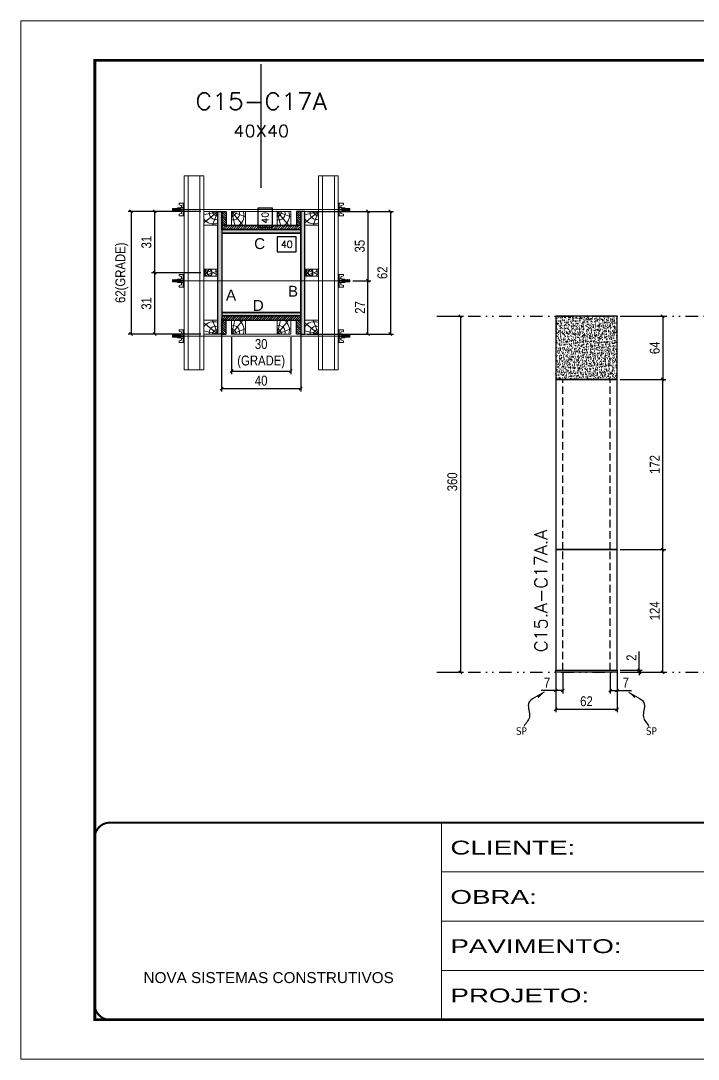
# Model space of a CAD drawing. Extents: x 2949 to 9203, y -16089 to 12527.
# Drawn here: x 6133 to 6818, y -4603 to -3553 of the extents above; entities that cross this region are included whole.
import ezdxf
from ezdxf.enums import TextEntityAlignment as Align

# ---------------------------------------------------------------- set-up
doc = ezdxf.new("R2010")
doc.units = 0
for name, pattern in [('CONTINUO', [0]), ('DASHED', [0.75, 0.5, -0.25]), ('DIVIDE2', [0.625, 0.25, -0.125, 0, -0.125, 0, -0.125]), ('HIDDEN', [0.375, 0.25, -0.125])]:
    doc.linetypes.add(name, pattern=pattern)
for name, color, linetype in [('CHAPA', 1, 'Continuous'), ('COTA', 241, 'Continuous'), ('cotas', 4, 'Continuous'), ('MEIO_PONT', 93, 'Continuous'), ('Nível', 160, 'Continuous'), ('Painéis', 200, 'Continuous'), ('SARRAFO', 251, 'Continuous'), ('Sarrafo de Pressão', 42, 'HIDDEN'), ('texto', 7, 'Continuous'), ('Texto de Titulo', 7, 'Continuous'), ('Texto Qtd Sarr', 242, 'Continuous'), ('TEXTO_GERAL', 7, 'Continuous')]:
    doc.layers.add(name, color=color, linetype=linetype)
for name, color, linetype, lineweight in [('Folhas', 255, 'Continuous', 9), ('Hachura', 251, 'Continuous', 9), ('Madeira', 126, 'Continuous', 18), ('Perfil Metálico', 224, 'Continuous', 18), ('SARRAFO DE PRESSAO', 251, 'DASHED', 9), ('Texto Seção', 7, 'Continuous', 15)]:
    doc.layers.add(name, color=color, linetype=linetype, lineweight=lineweight)
doc.styles.add('ARIAL', font='arial.ttf')
doc.styles.add('COTA TECNICA', font='techl___.ttf', dxfattribs={"height": 10})
doc.styles.add('COTA TECNICA 2X', font='techl___.ttf', dxfattribs={"height": 10})
doc.styles.add('COTA TECNICA-50', font='techl___.ttf', dxfattribs={"height": 10})
doc.styles.add('REGUA-120', font='ROMANS.shx', dxfattribs={"height": 15})
doc.styles.add('ROMANS', font='romans.shx')
doc.styles.get("Standard").update_dxf_attribs({"font": 'arial.ttf'})
doc.styles.add('Tecnologia', font='')
doc.styles.get('Tecnologia').set_extended_font_data('Forgotten Futurist')
doc.dimstyles.new('COTA PAINEL-50', dxfattribs={"dimtxt": 10, "dimasz": 3, "dimexe": 3, "dimexo": 3, "dimgap": 3, "dimtad": 1, "dimdec": 1, "dimzin": 12, "dimdsep": 46, "dimtxsty": 'COTA TECNICA-50', "dimblk1": 'OBLIQUE', "dimblk2": 'OBLIQUE', "dimsah": 1, "dimcen": 0.9, "dimclrd": 4, "dimclre": 4, "dimclrt": 240, "dimadec": 1, "dimazin": 3, "dimtfac": 1, "dimtdec": 1, "dimtmove": 0, "dimatfit": 3, "dimfxl": 1, "dimtolj": 1, "dimtzin": 12, "dimarcsym": 0})
doc.dimstyles.new('PAINEL', dxfattribs={"dimtxt": 10, "dimasz": 3, "dimexe": 3, "dimexo": 3, "dimgap": 3, "dimtad": 1, "dimdec": 1, "dimzin": 12, "dimdsep": 46, "dimtxsty": 'COTA TECNICA', "dimblk1": 'OBLIQUE', "dimblk2": 'OBLIQUE', "dimsah": 1, "dimcen": 0.9, "dimclrd": 4, "dimclre": 4, "dimclrt": 240, "dimadec": 1, "dimazin": 3, "dimtfac": 1, "dimtdec": 1, "dimtmove": 0, "dimatfit": 3, "dimfxl": 1, "dimtolj": 1, "dimtzin": 12, "dimarcsym": 0})
doc.dimstyles.new('SECAO PILAR', dxfattribs={"dimtxt": 10, "dimasz": 3, "dimexe": 3, "dimexo": 3, "dimgap": 3, "dimtad": 1, "dimdec": 1, "dimlfac": 0.5, "dimzin": 12, "dimdsep": 46, "dimtxsty": 'COTA TECNICA 2X', "dimblk1": 'OBLIQUE', "dimblk2": 'OBLIQUE', "dimsah": 1, "dimcen": 0.9, "dimclrd": 256, "dimclre": 256, "dimclrt": 256, "dimadec": 1, "dimazin": 3, "dimtfac": 1, "dimtdec": 1, "dimtmove": 0, "dimatfit": 3, "dimfxl": 1, "dimtolj": 1, "dimtzin": 12, "dimarcsym": 0})
doc.dimstyles.new('SECÇÃO 2', dxfattribs={"dimtxt": 7, "dimasz": 6, "dimexe": 0.18, "dimexo": 2, "dimgap": -4, "dimtad": 3, "dimdec": 1, "dimlfac": 0.5, "dimzin": 12, "dimdsep": 46, "dimtxsty": 'ROMANS', "dimblk": 'ARCHTICK', "dimcen": 0.09, "dimse1": 1, "dimse2": 1, "dimsd1": 1, "dimsd2": 1, "dimclrd": 180, "dimclre": 5, "dimclrt": 1, "dimadec": 0, "dimazin": 3, "dimtfac": 1, "dimtdec": 1, "dimtofl": 0, "dimtmove": 0, "dimatfit": 3, "dimldrblk": 'ARCHTICK', "dimfxl": 1, "dimtolj": 1, "dimtzin": 0, "dimarcsym": 0})
doc.dimstyles.get("Standard").update_dxf_attribs({"dimtxt": 0.18, "dimasz": 0.18, "dimexe": 0.18, "dimexo": 0.0625, "dimgap": 0.09, "dimtad": 0, "dimtih": 1, "dimtoh": 1, "dimdec": 4, "dimzin": 0, "dimdsep": 46, "dimtxsty": 'Standard', "dimcen": 0.09, "dimadec": 0, "dimazin": 0, "dimtfac": 1, "dimtdec": 4, "dimtofl": 0, "dimtmove": 0, "dimatfit": 3, "dimfxl": 1, "dimtolj": 1, "dimtzin": 0, "dimarcsym": 0})

# ---------------------------------------------------------------- blocks, each defined once
blk = doc.blocks.new('9999999999')
at = {"color": 30, "linetype": 'CONTINUO'}
for p, q in [((98564.6, 34230.2), (98564.6, 34429.4)), ((98564.6, 34379.6), (99584, 34379.6)), ((98564.6, 34329.8), (99488, 34329.8)), ((98564.6, 34280), (99488, 34280))]:
    blk.add_line(p, q, dxfattribs=at)
at = {"color": 30, "linetype": 'CONTINUO', "const_width": 2}
blk.add_lwpolyline([(99584, 34230.2), (99584, 34414.4, 0.414214), (99569, 34429.4), (98229, 34429.4, 0.414214), (98214, 34414.4), (98214, 34245.2, 0.414214), (98229, 34230.2), (99584, 34230.2)], format="xyb", dxfattribs=at)
at = {"layer": 'Folhas'}
blk.add_lwpolyline([(98139, 34190.2), (99624, 34190.2), (99624, 35240.2), (98139, 35240.2)], close=True, dxfattribs=at)
at = {"layer": 'Folhas', "color": 30, "const_width": 3}
blk.add_lwpolyline([(98214, 34230.2), (99584, 34230.2), (99584, 35200.2), (98214, 35200.2)], close=True, dxfattribs=at)
at = {"color": 7, "linetype": 'Continuous', "ltscale": 5, "style": 'ARIAL'}
blk.add_text('NOVA SISTEMAS CONSTRUTIVOS', height=11.059, dxfattribs=at).set_placement((98263.2, 34267.2))
at = {"layer": 'Folhas', "color": 7, "style": 'Tecnologia', "width": 1.5}
for s, p in [('CLIENTE:', (98573.7, 34397.2)), ('OBRA:', (98573.7, 34347.3)), ('PAVIMENTO:', (98573.7, 34297.5)), ('PROJETO:', (98573.7, 34247.7))]:
    blk.add_text(s, height=14, dxfattribs=at).set_placement(p)
blk = doc.blocks.new('*D2157')
at = {"layer": 'COTA', "color": 180, "lineweight": -2, "transparency": 16777216}
for p, q in [((6387.3, -3742.8), (6372.3, -3742.8)), ((6372.3, -3742.8), (6372.3, -3762.1)), ((6387.3, -3762.1), (6387.3, -3742.8)), ((6372.3, -3762.1), (6387.3, -3762.1))]:
    blk.add_line(p, q, dxfattribs=at)
at = {"layer": 'Defpoints', "color": 0, "transparency": 16777216}
for p in [(6335.8, -3768.1), (6335.8, -3848.1), (6391.3, -3848.1)]:
    blk.add_point(p, dxfattribs=at)
at = {"layer": 'COTA', "color": 1, "transparency": 16777216, "insert": (6379.8, -3752.5), "char_height": 7, "attachment_point": 5, "rotation": 90, "style": 'ROMANS'}
blk.add_mtext('\\A1;40', dxfattribs=at)
blk = doc.blocks.new('_ArchTick')
at = {"color": 0, "linetype": 'ByBlock', "const_width": 0.15}
blk.add_lwpolyline([(-0.5, -0.5), (0.5, 0.5)], dxfattribs=at)
blk = doc.blocks.new('_Oblique')
at = {"color": 0, "linetype": 'ByBlock', "lineweight": -2}
blk.add_line((-0.5, -0.5), (0.5, 0.5), dxfattribs=at)
blk = doc.blocks.new('*D2158')
at = {"layer": 'COTA', "lineweight": -2, "transparency": 16777216}
for p, q in [((6422.8, -3746.1), (6509.6, -3746.1)), ((6506.6, -3746.1), (6506.6, -3870.1)), ((6422.8, -3870.1), (6509.6, -3870.1))]:
    blk.add_line(p, q, dxfattribs=at)
at = {"layer": 'Defpoints', "color": 0, "transparency": 16777216}
for p in [(6419.8, -3746.1), (6419.8, -3870.1), (6506.6, -3870.1)]:
    blk.add_point(p, dxfattribs=at)
at = {"layer": 'COTA', "lineweight": -2, "transparency": 16777216, "xscale": 3, "yscale": 3, "zscale": 3}
for p, rotation in [((6506.6, -3746.1), 90), ((6506.6, -3870.1), 270)]:
    blk.add_blockref('_Oblique', p, dxfattribs=dict(at, rotation=rotation))
at = {"layer": 'COTA', "transparency": 16777216, "insert": (6498.5, -3808.1), "char_height": 10, "attachment_point": 5, "rotation": 90, "style": 'COTA TECNICA 2X'}
blk.add_mtext('\\A1;62', dxfattribs=at)
blk = doc.blocks.new('*D2159')
at = {"layer": 'COTA', "lineweight": -2, "transparency": 16777216}
for p, q in [((6456.8, -3746.1), (6486.8, -3746.1)), ((6483.8, -3746.1), (6483.8, -3816.2)), ((6468.6, -3816.2), (6486.8, -3816.2))]:
    blk.add_line(p, q, dxfattribs=at)
at = {"layer": 'Defpoints', "color": 0, "transparency": 16777216}
for p in [(6453.8, -3746.1), (6465.6, -3816.2), (6483.8, -3816.2)]:
    blk.add_point(p, dxfattribs=at)
at = {"layer": 'COTA', "lineweight": -2, "transparency": 16777216, "xscale": 3, "yscale": 3, "zscale": 3}
for p, rotation in [((6483.8, -3746.1), 90), ((6483.8, -3816.2), 270)]:
    blk.add_blockref('_Oblique', p, dxfattribs=dict(at, rotation=rotation))
at = {"layer": 'COTA', "transparency": 16777216, "insert": (6475.6, -3781.2), "char_height": 10, "attachment_point": 5, "rotation": 90, "style": 'COTA TECNICA 2X'}
blk.add_mtext('\\A1;35', dxfattribs=at)
blk = doc.blocks.new('*D2160')
at = {"layer": 'COTA', "lineweight": -2, "transparency": 16777216}
for p, q in [((6468.6, -3816.2), (6486.8, -3816.2)), ((6483.8, -3870.1), (6483.8, -3816.2)), ((6456.8, -3870.1), (6486.8, -3870.1))]:
    blk.add_line(p, q, dxfattribs=at)
at = {"layer": 'Defpoints', "color": 0, "transparency": 16777216}
for p in [(6465.6, -3816.2), (6483.8, -3816.2), (6453.8, -3870.1)]:
    blk.add_point(p, dxfattribs=at)
at = {"layer": 'COTA', "lineweight": -2, "transparency": 16777216, "xscale": 3, "yscale": 3, "zscale": 3}
for p, rotation in [((6483.8, -3816.2), 90), ((6483.8, -3870.1), 270)]:
    blk.add_blockref('_Oblique', p, dxfattribs=dict(at, rotation=rotation))
at = {"layer": 'COTA', "transparency": 16777216, "insert": (6475.8, -3843.2), "char_height": 10, "attachment_point": 5, "rotation": 90, "style": 'COTA TECNICA 2X'}
blk.add_mtext('\\A1;27', dxfattribs=at)
blk = doc.blocks.new('*D2161')
at = {"layer": 'COTA', "color": 180, "lineweight": -2, "transparency": 16777216}
for p, q in [((6411.3, -3771.9), (6392, -3771.9)), ((6392, -3771.9), (6392, -3786.9)), ((6411.3, -3786.9), (6411.3, -3771.9)), ((6392, -3786.9), (6411.3, -3786.9))]:
    blk.add_line(p, q, dxfattribs=at)
at = {"layer": 'Defpoints', "color": 0, "transparency": 16777216}
for p in [(6335.8, -3768.1), (6415.8, -3768.1), (6415.8, -3790.9)]:
    blk.add_point(p, dxfattribs=at)
at = {"layer": 'COTA', "color": 1, "transparency": 16777216, "insert": (6401.7, -3779.4), "char_height": 7, "attachment_point": 5, "style": 'ROMANS'}
blk.add_mtext('\\A1;40', dxfattribs=at)
blk = doc.blocks.new('titulo1')
at = {"layer": 'Defpoints', "color": 252, "linetype": 'HIDDEN', "ltscale": 2}
blk.add_line((0, 0), (0, 125), dxfattribs=at)
at = {"layer": 'Defpoints', "style": 'ROMANS', "oblique": 15}
blk.add_attdef('FOLHA', text='', height=10, dxfattribs=at).set_placement((0, 15.6), align=Align.MIDDLE_CENTER)
at = {"layer": 'Texto Qtd Sarr', "color": 3, "style": 'ROMANS', "oblique": 15}
for tag, height, p in [('TITULO', 17, (0, 71.4)), ('SEÇÃO', 12, (0, 41.5))]:
    blk.add_attdef(tag, text='', height=height, dxfattribs=at).set_placement(p, align=Align.MIDDLE_CENTER)
blk = doc.blocks.new('PONTALETE')
at = {"layer": 'Madeira'}
for q in [(2.71, 7), (7, 5.76), (7, 1.74)]:
    blk.add_line((0, 0), q, dxfattribs=at)
blk.add_lwpolyline([(0, 0), (7, 0), (7, 7), (0, 7)], close=True, dxfattribs=at)
for centre, radius, start, end in [((2.04, 0.06), 6.23, 37.2818, 109.0913), ((1.09, 0.9), 3.19, 343.603, 109.9847), ((-0.21, -0.78), 3.09, 14.6322, 86.0383)]:
    blk.add_arc(centre, radius, start, end, dxfattribs=at)
blk = doc.blocks.new('*D2162')
at = {"layer": 'COTA', "lineweight": -2, "transparency": 16777216}
for p, q in [((6314.8, -3746.1), (6241.1, -3746.1)), ((6244.1, -3746.1), (6244.1, -3870.1)), ((6314.8, -3870.1), (6241.1, -3870.1))]:
    blk.add_line(p, q, dxfattribs=at)
at = {"layer": 'Defpoints', "color": 0, "transparency": 16777216}
for p in [(6317.8, -3746.1), (6244.1, -3870.1), (6317.8, -3870.1)]:
    blk.add_point(p, dxfattribs=at)
at = {"layer": 'COTA', "lineweight": -2, "transparency": 16777216, "xscale": 3, "yscale": 3, "zscale": 3}
for p, rotation in [((6244.1, -3746.1), 90), ((6244.1, -3870.1), 270)]:
    blk.add_blockref('_Oblique', p, dxfattribs=dict(at, rotation=rotation))
at = {"layer": 'COTA', "transparency": 16777216, "insert": (6234.8, -3808.1), "char_height": 10, "attachment_point": 5, "rotation": 90, "style": 'COTA TECNICA 2X'}
blk.add_mtext('\\A1;62(GRADE)', dxfattribs=at)
blk = doc.blocks.new('MEIO PONTALETE')
at = {"layer": 'Madeira'}
for q in [(2.71, 7), (3.5, 2.88), (3.5, 0.87)]:
    blk.add_line((0, 0), q, dxfattribs=at)
blk.add_lwpolyline([(0, 0), (3.5, 0), (3.5, 7), (0, 7)], close=True, dxfattribs=at)
for centre, radius, start, end in [((2.04, 0.06), 6.23, 76.4499, 109.0913), ((1.09, 0.9), 3.19, 40.9063, 109.9847), ((-0.21, -0.78), 3.09, 14.6322, 86.0383)]:
    blk.add_arc(centre, radius, start, end, dxfattribs=at)
blk = doc.blocks.new('*D2163')
at = {"layer": 'COTA', "lineweight": -2, "transparency": 16777216}
for p, q in [((6314.8, -3808.1), (6264.9, -3808.1)), ((6267.9, -3808.1), (6267.9, -3870.1)), ((6314.8, -3870.1), (6264.9, -3870.1))]:
    blk.add_line(p, q, dxfattribs=at)
at = {"layer": 'Defpoints', "color": 0, "transparency": 16777216}
for p in [(6317.8, -3808.1), (6267.9, -3870.1), (6317.8, -3870.1)]:
    blk.add_point(p, dxfattribs=at)
at = {"layer": 'COTA', "lineweight": -2, "transparency": 16777216, "xscale": 3, "yscale": 3, "zscale": 3}
for p, rotation in [((6267.9, -3808.1), 90), ((6267.9, -3870.1), 270)]:
    blk.add_blockref('_Oblique', p, dxfattribs=dict(at, rotation=rotation))
at = {"layer": 'COTA', "transparency": 16777216, "insert": (6259.7, -3839.1), "char_height": 10, "attachment_point": 5, "rotation": 90, "style": 'COTA TECNICA 2X'}
blk.add_mtext('\\A1;31', dxfattribs=at)
blk = doc.blocks.new('C')
at = {"layer": 'Hachura', "color": 0}
for p, q in [((0, 3.22), (0, -3.22)), ((0.45, 3.22), (0, 3.22)), ((0.46, 3.16), (0, 3.16)), ((0.46, 3.05), (0, 3.05)), ((0.46, 2.88), (0, 2.88)), ((0, 2.75), (0, -1.16)), ((0.46, 2.65), (0, 2.65)), ((0.46, 2.23), (0, 2.23)), ((0.46, 1.51), (0, 1.51)), ((0.39, 0.49), (0.17, 0.49)), ((0.45, -3.23), (0.45, 3.22)), ((0.45, 3.22), (2.58, 3.22)), ((1.74, 0.97), (0.45, 0.97)), ((1.45, 0.1), (0.45, 0.1)), ((1.35, 1.94), (1.35, 0.96)), ((2.58, 2.39), (1.47, 2.09)), ((1.74, -0.97), (1.74, 0.97)), ((1.74, 0.97), (1.74, 0.84)), ((1.74, 0.97), (1.74, 0.84)), ((1.74, 0.84), (3.35, 0.84)), ((3.35, 0.45), (1.74, 0.45)), ((2.58, 3.22), (2.58, 2.39)), ((3.32, 0.84), (3.32, -0.84)), ((3.35, 0.84), (3.35, -0.84)), ((3.68, 0.45), (3.35, 0.45)), ((3.84, -0.52), (3.35, 0.45)), ((3.35, 0.06), (3.67, -0.57)), ((3.68, 0.45), (4.16, -0.52)), ((3.72, 0.5), (4.25, -0.57)), ((4.37, -0.55), (3.83, 0.53)), ((4.15, 0.45), (3.93, 0.45)), ((4.42, -0.52), (3.93, 0.45)), ((4.15, 0.45), (4.26, 0.45)), ((4.26, 0.45), (4.74, -0.52)), ((4.3, 0.5), (4.83, -0.57)), ((4.95, -0.55), (4.41, 0.53)), ((4.51, 0.45), (4.84, 0.45)), ((5, -0.52), (4.51, 0.45)), ((4.84, 0.45), (5.32, -0.52)), ((4.88, 0.5), (5.41, -0.57)), ((5.53, -0.55), (4.99, 0.53)), ((5.58, -0.52), (5.09, 0.45)), ((5.42, 0.45), (5.09, 0.45)), ((5.58, -0.52), (5.09, 0.45)), ((5.42, 0.45), (5.74, -0.19)), ((5.46, 0.5), (5.74, -0.07)), ((5.74, 0.19), (5.57, 0.53)), ((5.74, 0.32), (5.68, 0.45)), ((5.68, 0.45), (5.74, 0.45)), ((5.74, 0.45), (5.9, 0.29)), ((5.74, 0.45), (5.74, -0.52)), ((5.9, -0.36), (5.9, 0.29)), ((0.45, 0), (0, 0)), ((0.46, -1.52), (0, -1.52)), ((0.46, -2.23), (0, -2.23)), ((0.46, -2.65), (0, -2.65)), ((0.46, -2.88), (0, -2.88)), ((0.46, -3.05), (0, -3.05)), ((0.46, -3.16), (0, -3.16)), ((0, -3.22), (2.57, -3.22)), ((0.08, -0.48), (0.29, -0.48)), ((0.29, -0.48), (0.4, -0.48)), ((0.45, 0), (0.45, -0.97)), ((0.45, -0.16), (1.45, -0.16)), ((0.45, -0.65), (0.45, -0.32)), ((0.45, -3.23), (0.45, -0.65)), ((0.45, -0.97), (1.74, -0.97)), ((1.35, -1.94), (1.35, -0.97)), ((2.58, -2.39), (1.47, -2.1)), ((3.35, -0.32), (1.74, -0.32)), ((3.35, -0.84), (1.74, -0.84)), ((2.58, -3.23), (2.58, -2.39)), ((3.35, -0.07), (3.58, -0.52)), ((3.35, -0.52), (3.58, -0.52)), ((3.84, -0.52), (4.16, -0.52)), ((4.42, -0.52), (4.74, -0.52)), ((4.63, -0.52), (4.74, -0.52)), ((5, -0.52), (5.32, -0.52)), ((5.58, -0.52), (5.74, -0.52)), ((5.74, -0.52), (5.9, -0.36)), ((5.74, -0.52), (5.74, -0.52))]:
    blk.add_line(p, q, dxfattribs=at)
for centre, radius, start, end in [((1.52, 1.94), 0.161, 104.7436, 180), ((1.44, -0.03), 0.129, 272.695, 87.305), ((3.81, 0.39), 0.143, 25.5688, 154.4312), ((4.39, 0.39), 0.143, 25.5688, 154.4312), ((4.97, 0.39), 0.143, 25.5688, 154.4312), ((5.55, 0.39), 0.143, 25.5688, 154.4312), ((0.17, -0.37), 0.174, 221.744, 317.8592), ((1.52, -1.94), 0.161, 180, 255.2564), ((3.71, -0.4), 0.174, 222.1408, 318.256), ((4.29, -0.4), 0.174, 222.1408, 318.256), ((4.87, -0.4), 0.174, 222.1408, 318.256), ((5.45, -0.4), 0.174, 222.1408, 318.256), ((5.61, -0.4), 0.174, 317.8592, 318.256)]:
    blk.add_arc(centre, radius, start, end, dxfattribs=at)
blk = doc.blocks.new('*D2164')
at = {"layer": 'COTA', "lineweight": -2, "transparency": 16777216}
for p, q in [((6314.8, -3746.1), (6264.9, -3746.1)), ((6267.9, -3746.1), (6267.9, -3808.1)), ((6314.8, -3808.1), (6264.9, -3808.1))]:
    blk.add_line(p, q, dxfattribs=at)
at = {"layer": 'Defpoints', "color": 0, "transparency": 16777216}
for p in [(6317.8, -3746.1), (6267.9, -3808.1), (6317.8, -3808.1)]:
    blk.add_point(p, dxfattribs=at)
at = {"layer": 'COTA', "lineweight": -2, "transparency": 16777216, "xscale": 3, "yscale": 3, "zscale": 3}
for p, rotation in [((6267.9, -3746.1), 90), ((6267.9, -3808.1), 270)]:
    blk.add_blockref('_Oblique', p, dxfattribs=dict(at, rotation=rotation))
at = {"layer": 'COTA', "transparency": 16777216, "insert": (6259.7, -3777.1), "char_height": 10, "attachment_point": 5, "rotation": 90, "style": 'COTA TECNICA 2X'}
blk.add_mtext('\\A1;31', dxfattribs=at)
blk = doc.blocks.new('*D2186')
at = {"layer": 'cotas', "color": 4, "linetype": 'ByBlock', "lineweight": -2, "transparency": 16777216}
for p, q in [((6556.7, -3852), (6580.4, -3852)), ((6577.4, -3852), (6577.4, -4212)), ((6556.7, -4212), (6580.4, -4212))]:
    blk.add_line(p, q, dxfattribs=at)
at = {"layer": 'Defpoints', "color": 0, "linetype": 'ByBlock', "transparency": 16777216}
for p in [(6553.7, -3852), (6553.7, -4212), (6577.4, -4212)]:
    blk.add_point(p, dxfattribs=at)
at = {"layer": 'cotas', "color": 4, "linetype": 'ByBlock', "lineweight": -2, "transparency": 16777216, "xscale": 3, "yscale": 3, "zscale": 3}
for p, rotation in [((6577.4, -3852), 90), ((6577.4, -4212), 270)]:
    blk.add_blockref('_Oblique', p, dxfattribs=dict(at, rotation=rotation))
at = {"layer": 'cotas', "color": 240, "linetype": 'ByBlock', "transparency": 16777216, "insert": (6569.2, -4019.5), "char_height": 10, "attachment_point": 5, "rotation": 90, "style": 'COTA TECNICA'}
blk.add_mtext('\\A1;360', dxfattribs=at)
blk = doc.blocks.new('*D2165')
at = {"layer": 'COTA', "color": 4, "lineweight": -2, "transparency": 16777216}
for p, q in [((6673.9, -4213), (6673.9, -4252.5)), ((6735.9, -4213), (6735.9, -4252.5)), ((6673.9, -4249.5), (6735.9, -4249.5))]:
    blk.add_line(p, q, dxfattribs=at)
at = {"layer": 'Defpoints', "color": 0, "transparency": 16777216}
for p in [(6673.9, -4210), (6735.9, -4210), (6735.9, -4249.5)]:
    blk.add_point(p, dxfattribs=at)
at = {"layer": 'COTA', "color": 4, "lineweight": -2, "transparency": 16777216, "xscale": 3, "yscale": 3, "zscale": 3, "rotation": 180}
blk.add_blockref('_Oblique', (6673.9, -4249.5), dxfattribs=at)
at = {"layer": 'COTA', "color": 4, "lineweight": -2, "transparency": 16777216, "xscale": 3, "yscale": 3, "zscale": 3}
blk.add_blockref('_Oblique', (6735.9, -4249.5), dxfattribs=at)
at = {"layer": 'COTA', "color": 240, "transparency": 16777216, "insert": (6704.9, -4241.4), "char_height": 10, "attachment_point": 5, "style": 'COTA TECNICA'}
blk.add_mtext('\\A1;62', dxfattribs=at)
blk = doc.blocks.new('*D2166')
at = {"layer": 'COTA', "color": 4, "lineweight": -2, "transparency": 16777216}
for p, q in [((6738.9, -4088), (6785.1, -4088)), ((6782.1, -4212), (6782.1, -4088)), ((6738.9, -4212), (6785.1, -4212))]:
    blk.add_line(p, q, dxfattribs=at)
at = {"layer": 'Defpoints', "color": 0, "transparency": 16777216}
for p in [(6735.9, -4088), (6782.1, -4088), (6735.9, -4212)]:
    blk.add_point(p, dxfattribs=at)
at = {"layer": 'COTA', "color": 4, "lineweight": -2, "transparency": 16777216, "xscale": 3, "yscale": 3, "zscale": 3}
for p, rotation in [((6782.1, -4088), 90), ((6782.1, -4212), 270)]:
    blk.add_blockref('_Oblique', p, dxfattribs=dict(at, rotation=rotation))
at = {"layer": 'COTA', "color": 240, "transparency": 16777216, "insert": (6774, -4150), "char_height": 10, "attachment_point": 5, "rotation": 90, "style": 'COTA TECNICA-50'}
blk.add_mtext('\\A1;124', dxfattribs=at)
blk = doc.blocks.new('*D2167')
at = {"layer": 'COTA', "color": 4, "lineweight": -2, "transparency": 16777216}
for p, q in [((6758.4, -4210), (6758.4, -4191.2)), ((6738.9, -4210), (6761.4, -4210)), ((6758.4, -4212), (6758.4, -4210)), ((6738.9, -4212), (6761.4, -4212)), ((6758.4, -4212), (6758.4, -4215))]:
    blk.add_line(p, q, dxfattribs=at)
at = {"layer": 'Defpoints', "color": 0, "transparency": 16777216}
for p in [(6735.9, -4210), (6735.9, -4212), (6758.4, -4212)]:
    blk.add_point(p, dxfattribs=at)
at = {"layer": 'COTA', "color": 4, "lineweight": -2, "transparency": 16777216, "xscale": 3, "yscale": 3, "zscale": 3}
for p, rotation in [((6758.4, -4210), 270), ((6758.4, -4212), 90)]:
    blk.add_blockref('_Oblique', p, dxfattribs=dict(at, rotation=rotation))
at = {"layer": 'COTA', "color": 240, "transparency": 16777216, "insert": (6750.4, -4197.3), "char_height": 10, "attachment_point": 5, "rotation": 90, "style": 'COTA TECNICA-50'}
blk.add_mtext('\\A1;2', dxfattribs=at)
blk = doc.blocks.new('*D2168')
at = {"layer": 'COTA', "color": 4, "linetype": 'ByBlock', "lineweight": -2, "transparency": 16777216}
for p, q in [((6738.9, -3916), (6785.1, -3916)), ((6782.1, -4088), (6782.1, -3916)), ((6738.9, -4088), (6785.1, -4088))]:
    blk.add_line(p, q, dxfattribs=at)
at = {"layer": 'Defpoints', "color": 0, "linetype": 'ByBlock', "transparency": 16777216}
for p in [(6735.9, -3916), (6782.1, -3916), (6735.9, -4088)]:
    blk.add_point(p, dxfattribs=at)
at = {"layer": 'COTA', "color": 4, "linetype": 'ByBlock', "lineweight": -2, "transparency": 16777216, "xscale": 3, "yscale": 3, "zscale": 3}
for p, rotation in [((6782.1, -3916), 90), ((6782.1, -4088), 270)]:
    blk.add_blockref('_Oblique', p, dxfattribs=dict(at, rotation=rotation))
at = {"layer": 'COTA', "color": 240, "linetype": 'ByBlock', "transparency": 16777216, "insert": (6774, -4002), "char_height": 10, "attachment_point": 5, "rotation": 90, "style": 'COTA TECNICA'}
blk.add_mtext('\\A1;172', dxfattribs=at)
blk = doc.blocks.new('*D2169')
at = {"layer": 'COTA', "color": 4, "linetype": 'ByBlock', "lineweight": -2, "transparency": 16777216}
for p, q in [((6738.9, -3852), (6785.1, -3852)), ((6782.1, -3852), (6782.1, -3916)), ((6738.9, -3916), (6785.1, -3916))]:
    blk.add_line(p, q, dxfattribs=at)
at = {"layer": 'Defpoints', "color": 0, "linetype": 'ByBlock', "transparency": 16777216}
for p in [(6735.9, -3852), (6735.9, -3916), (6782.1, -3916)]:
    blk.add_point(p, dxfattribs=at)
at = {"layer": 'COTA', "color": 4, "linetype": 'ByBlock', "lineweight": -2, "transparency": 16777216, "xscale": 3, "yscale": 3, "zscale": 3}
for p, rotation in [((6782.1, -3852), 90), ((6782.1, -3916), 270)]:
    blk.add_blockref('_Oblique', p, dxfattribs=dict(at, rotation=rotation))
at = {"layer": 'COTA', "color": 240, "linetype": 'ByBlock', "transparency": 16777216, "insert": (6774, -3884), "char_height": 10, "attachment_point": 5, "rotation": 90, "style": 'COTA TECNICA'}
blk.add_mtext('\\A1;64', dxfattribs=at)
blk = doc.blocks.new('*D2180')
at = {"layer": 'COTA', "color": 4, "lineweight": -2, "transparency": 16777216}
for p, q in [((6673.9, -4215), (6673.9, -4233.5)), ((6680.9, -4213), (6680.9, -4233.5)), ((6673.9, -4230.5), (6659.1, -4230.5)), ((6680.9, -4230.5), (6673.9, -4230.5))]:
    blk.add_line(p, q, dxfattribs=at)
at = {"layer": 'Defpoints', "color": 0, "transparency": 16777216}
for p in [(6680.9, -4210), (6673.9, -4212), (6673.9, -4230.5)]:
    blk.add_point(p, dxfattribs=at)
at = {"layer": 'COTA', "color": 4, "lineweight": -2, "transparency": 16777216, "xscale": 3, "yscale": 3, "zscale": 3, "rotation": 180}
blk.add_blockref('_Oblique', (6673.9, -4230.5), dxfattribs=at)
at = {"layer": 'COTA', "color": 4, "lineweight": -2, "transparency": 16777216, "xscale": 3, "yscale": 3, "zscale": 3}
blk.add_blockref('_Oblique', (6680.9, -4230.5), dxfattribs=at)
at = {"layer": 'COTA', "color": 240, "transparency": 16777216, "insert": (6665, -4222.5), "char_height": 10, "attachment_point": 5, "style": 'COTA TECNICA-50'}
blk.add_mtext('\\A1;7', dxfattribs=at)
blk = doc.blocks.new('*D2181')
at = {"layer": 'COTA', "color": 4, "lineweight": -2, "transparency": 16777216}
for p, q in [((6728.9, -4213), (6728.9, -4233.5)), ((6735.9, -4215), (6735.9, -4233.5)), ((6728.9, -4230.5), (6735.9, -4230.5)), ((6735.9, -4230.5), (6750.6, -4230.5))]:
    blk.add_line(p, q, dxfattribs=at)
at = {"layer": 'Defpoints', "color": 0, "transparency": 16777216}
for p in [(6728.9, -4210), (6735.9, -4212), (6735.9, -4230.5)]:
    blk.add_point(p, dxfattribs=at)
at = {"layer": 'COTA', "color": 4, "lineweight": -2, "transparency": 16777216, "xscale": 3, "yscale": 3, "zscale": 3, "rotation": 180}
blk.add_blockref('_Oblique', (6728.9, -4230.5), dxfattribs=at)
at = {"layer": 'COTA', "color": 4, "lineweight": -2, "transparency": 16777216, "xscale": 3, "yscale": 3, "zscale": 3}
blk.add_blockref('_Oblique', (6735.9, -4230.5), dxfattribs=at)
at = {"layer": 'COTA', "color": 240, "transparency": 16777216, "insert": (6744.7, -4222.5), "char_height": 10, "attachment_point": 5, "style": 'COTA TECNICA-50'}
blk.add_mtext('\\A1;7', dxfattribs=at)
blk = doc.blocks.new('*D2184')
at = {"layer": 'COTA', "lineweight": -2, "transparency": 16777216}
for p, q in [((6335.8, -3854.7), (6335.8, -3928.3)), ((6415.8, -3854.7), (6415.8, -3928.3)), ((6335.8, -3925.3), (6415.8, -3925.3))]:
    blk.add_line(p, q, dxfattribs=at)
at = {"layer": 'Defpoints', "color": 0, "transparency": 16777216}
for p in [(6335.8, -3851.7), (6415.8, -3851.7), (6415.8, -3925.3)]:
    blk.add_point(p, dxfattribs=at)
at = {"layer": 'COTA', "lineweight": -2, "transparency": 16777216, "xscale": 3, "yscale": 3, "zscale": 3, "rotation": 180}
blk.add_blockref('_Oblique', (6335.8, -3925.3), dxfattribs=at)
at = {"layer": 'COTA', "lineweight": -2, "transparency": 16777216, "xscale": 3, "yscale": 3, "zscale": 3}
blk.add_blockref('_Oblique', (6415.8, -3925.3), dxfattribs=at)
at = {"layer": 'COTA', "transparency": 16777216, "insert": (6375.8, -3917.2), "char_height": 10, "attachment_point": 5, "style": 'COTA TECNICA 2X'}
blk.add_mtext('\\A1;40', dxfattribs=at)
blk = doc.blocks.new('*D2185')
at = {"layer": 'COTA', "lineweight": -2, "transparency": 16777216}
for p, q in [((6345.8, -3873.1), (6345.8, -3910.5)), ((6405.8, -3873.1), (6405.8, -3910.5)), ((6345.8, -3907.5), (6405.8, -3907.5))]:
    blk.add_line(p, q, dxfattribs=at)
at = {"layer": 'Defpoints', "color": 0, "transparency": 16777216}
for p in [(6345.8, -3870.1), (6405.8, -3870.1), (6405.8, -3907.5)]:
    blk.add_point(p, dxfattribs=at)
at = {"layer": 'COTA', "lineweight": -2, "transparency": 16777216, "xscale": 3, "yscale": 3, "zscale": 3, "rotation": 180}
blk.add_blockref('_Oblique', (6345.8, -3907.5), dxfattribs=at)
at = {"layer": 'COTA', "lineweight": -2, "transparency": 16777216, "xscale": 3, "yscale": 3, "zscale": 3}
blk.add_blockref('_Oblique', (6405.8, -3907.5), dxfattribs=at)
at = {"layer": 'COTA', "transparency": 16777216, "insert": (6375.8, -3890), "char_height": 10, "attachment_point": 5, "style": 'COTA TECNICA 2X'}
blk.add_mtext('\\A1;30\\P(GRADE)', dxfattribs=at)

msp = doc.modelspace()

# ---------------------------------------------------------------- hatches: boundary and pattern name
at = {"layer": 'COTA', "linetype": 'ByBlock'}
h = msp.add_hatch(dxfattribs=at)
h.set_pattern_fill('AR-CONC', color=256, scale=0.03)
h.set_pattern_definition([(50, (-122901.9665, -29581.921), (5.46554007, -0.47817257), [0.5715, -6.2865]), (355, (-122901.9665, -29581.921), (-1.05730264, 5.73170536), [0.4572, -5.02921753]), (100.4514447, (-122901.511, -29581.961), (4.40823741, 5.25353256), [0.48570026, -5.34270734]), (46.1842, (-122901.9665, -29580.397), (8.13237123, -1.26126984), [0.85725, -9.42975]), (96.6355576, (-122901.289, -29580.502), (7.122124, 7.42278374), [0.7285507, -8.01406824]), (351.184151, (-122901.9665, -29580.397), (7.122124, 7.42278374), [0.685799, -7.54379196]), (21, (-122901.2045, -29580.778), (4.54843174, -3.06795595), [0.5715, -6.2865]), (326, (-122901.2045, -29580.778), (1.85406085, 5.52563898), [0.4572, -5.0292]), (71.451445, (-122900.8255, -29581.034), (6.40249258, 2.45768307), [0.48570026, -5.34269813]), (37.5, (-122901.9665, -29581.9212), (0.092658098, 2.536651166), [0, -4.96824, 0, -5.1054, 0, -5.04825]), (7.5, (-122901.9665, -29581.9212), (2.004589875, 3.005417245), [0, -2.91084, 0, -4.85394, 0, -1.92405]), (327.5, (-122903.6658, -29581.9212), (4.067717855, -0.17186232), [0, -1.905, 0, -5.9436, 0, -7.8867]), (317.5, (-122904.4278, -29581.921), (4.44387544, 0.76279473), [0, -2.4765, 0, -3.94716, 0, -5.6007])])
h.paths.add_polyline_path([(6735.86, -3852.03), (6673.86, -3852.03), (6673.86, -3916.03), (6735.86, -3916.03)])
at = {"layer": 'Hachura'}
h = msp.add_hatch(color=256, dxfattribs=at)
h.dxf.hatch_style = 1
h.paths.add_polyline_path([(6335.83, -3870.14), (6331.83, -3870.14), (6331.83, -3746.14), (6335.83, -3746.14)])
h = msp.add_hatch(color=256, dxfattribs=at)
h.dxf.hatch_style = 1
h.paths.add_polyline_path([(6335.83, -3870.14), (6331.83, -3870.14), (6331.83, -3746.14), (6335.83, -3746.14)])
h = msp.add_hatch(dxfattribs=at)
h.set_pattern_fill('ANSI31', color=256, scale=0.5, angle=90, style=0)
h.set_pattern_definition([(135, (-16555.5793, 5377.8131), (-1.12253202, -1.12253202), [])])
h.paths.add_polyline_path([(6335.83, -3760.14), (6340.23, -3760.14), (6340.23, -3746.14), (6335.83, -3746.14)])
h = msp.add_hatch(dxfattribs=at)
h.set_pattern_fill('ANSI31', color=256, scale=0.5, angle=90, style=0)
h.set_pattern_definition([(135, (-16513.5793, 5377.8131), (-1.12253202, -1.12253202), [])])
h.paths.add_polyline_path([(6415.83, -3760.14), (6411.43, -3760.14), (6411.43, -3746.14), (6415.83, -3746.14)])
h = msp.add_hatch(color=256, dxfattribs=at)
h.dxf.hatch_style = 1
h.paths.add_polyline_path([(6415.83, -3870.14), (6419.83, -3870.14), (6419.83, -3746.14), (6415.83, -3746.14)])
h = msp.add_hatch(color=256, dxfattribs=at)
h.dxf.hatch_style = 1
h.paths.add_polyline_path([(6415.83, -3870.14), (6419.83, -3870.14), (6419.83, -3746.14), (6415.83, -3746.14)])
h = msp.add_hatch(dxfattribs=at)
h.set_pattern_fill('ANSI31', color=256, scale=0.5, style=0)
h.set_pattern_definition([(45, (15509.7807, 19164.8694), (-1.12253202, 1.12253202), [])])
h.paths.add_polyline_path([(6415.83, -3764.54), (6415.83, -3760.14), (6335.83, -3760.14), (6335.83, -3764.54)])
h = msp.add_hatch(color=256, dxfattribs=at)
h.dxf.hatch_style = 1
h.paths.add_polyline_path([(6335.83, -3764.54), (6335.83, -3768.14), (6415.83, -3768.14), (6415.83, -3764.54)])
h = msp.add_hatch(color=256, dxfattribs=at)
h.dxf.hatch_style = 1
h.paths.add_polyline_path([(6335.83, -3764.54), (6335.83, -3768.14), (6415.83, -3768.14), (6415.83, -3764.54)])
h = msp.add_hatch(color=256, dxfattribs=at)
h.dxf.hatch_style = 1
h.paths.add_polyline_path([(6335.83, -3848.14), (6335.83, -3851.74), (6415.83, -3851.74), (6415.83, -3848.14)])
h = msp.add_hatch(color=256, dxfattribs=at)
h.dxf.hatch_style = 1
h.paths.add_polyline_path([(6335.83, -3848.14), (6335.83, -3851.74), (6415.83, -3851.74), (6415.83, -3848.14)])
h = msp.add_hatch(dxfattribs=at)
h.set_pattern_fill('ANSI31', color=256, scale=0.5, style=0)
h.set_pattern_definition([(45, (15509.7807, 19250.8694), (-1.12253202, 1.12253202), [])])
h.paths.add_polyline_path([(6415.83, -3851.74), (6415.83, -3856.14), (6335.83, -3856.14), (6335.83, -3851.74)])
h = msp.add_hatch(dxfattribs=at)
h.set_pattern_fill('ANSI31', color=256, scale=0.5, angle=90, style=0)
h.set_pattern_definition([(135, (-16555.5793, 5632.8131), (-1.12253202, -1.12253202), [])])
h.paths.add_polyline_path([(6335.83, -3856.14), (6340.23, -3856.14), (6340.23, -3870.14), (6335.83, -3870.14)])
h = msp.add_hatch(dxfattribs=at)
h.set_pattern_fill('ANSI31', color=256, scale=0.5, angle=90, style=0)
h.set_pattern_definition([(135, (-16513.5793, 5632.8131), (-1.12253202, -1.12253202), [])])
h.paths.add_polyline_path([(6415.83, -3856.14), (6411.43, -3856.14), (6411.43, -3870.14), (6415.83, -3870.14)])

# ---------------------------------------------------------------- linework, layer by layer
at = {"layer": 'CHAPA'}
for points in [[(6335.83, -3870.14), (6331.83, -3870.14), (6331.83, -3746.14), (6335.83, -3746.14)], [(6335.83, -3870.14), (6331.83, -3870.14), (6331.83, -3746.14), (6335.83, -3746.14)], [(6415.83, -3870.14), (6419.83, -3870.14), (6419.83, -3746.14), (6415.83, -3746.14)], [(6415.83, -3870.14), (6419.83, -3870.14), (6419.83, -3746.14), (6415.83, -3746.14)], [(6335.83, -3764.54), (6335.83, -3768.14), (6415.83, -3768.14), (6415.83, -3764.54)], [(6335.83, -3764.54), (6335.83, -3768.14), (6415.83, -3768.14), (6415.83, -3764.54)], [(6335.83, -3848.14), (6335.83, -3851.74), (6415.83, -3851.74), (6415.83, -3848.14)], [(6335.83, -3848.14), (6335.83, -3851.74), (6415.83, -3851.74), (6415.83, -3848.14)]]:
    msp.add_lwpolyline(points, close=True, dxfattribs=at)
at = {"layer": 'COTA', "linetype": 'ByBlock'}
msp.add_lwpolyline([(6673.86, -3916.03), (6735.86, -3916.03), (6735.86, -3852.03), (6673.86, -3852.03)], close=True, dxfattribs=at)
at = {"layer": 'Hachura'}
for p, q in [((6287.03, -3744.14), (6460.83, -3744.13)), ((6287.03, -3816.14), (6460.83, -3816.15)), ((6287.03, -3872.14), (6460.83, -3872.15))]:
    msp.add_line(p, q, dxfattribs=at)
at = {"layer": 'Madeira'}
for points in [[(6331.83, -3870.14), (6317.83, -3870.14), (6317.83, -3746.14), (6331.83, -3746.14)], [(6345.83, -3746.14), (6345.83, -3760.14), (6405.83, -3760.14), (6405.83, -3746.14)], [(6419.83, -3870.14), (6433.83, -3870.14), (6433.83, -3746.14), (6419.83, -3746.14)], [(6345.83, -3870.14), (6345.83, -3856.14), (6405.83, -3856.14), (6405.83, -3870.14)]]:
    msp.add_lwpolyline(points, close=True, dxfattribs=at)
at = {"layer": 'Nível', "color": 4, "linetype": 'DIVIDE2', "ltscale": 50}
for p, q in [((6553.69, -3852.03), (7564.03, -3852.03)), ((6553.69, -4212.03), (7564.03, -4212.03))]:
    msp.add_line(p, q, dxfattribs=at)
at = {"layer": 'Painéis'}
msp.add_line((6735.86, -3916.03), (6673.86, -3916.03), dxfattribs=at)
for points in [[(6415.83, -3768.14), (6335.83, -3768.14), (6335.83, -3848.14), (6415.83, -3848.14)], [(6673.86, -4088.03), (6735.86, -4088.03), (6735.86, -3916.03), (6673.86, -3916.03)], [(6673.86, -4210.03), (6735.86, -4210.03), (6735.86, -4088.03), (6673.86, -4088.03)], [(6673.86, -4210.03), (6735.86, -4210.03), (6735.86, -4212.03), (6673.86, -4212.03)]]:
    msp.add_lwpolyline(points, close=True, dxfattribs=at)
at = {"layer": 'Perfil Metálico'}
for points in [[(6297.83, -3906.14), (6317.83, -3906.14), (6317.83, -3710.14), (6297.83, -3710.14)], [(6313.83, -3710.14), (6301.83, -3710.14), (6301.83, -3906.14), (6313.83, -3906.14)], [(6453.83, -3906.14), (6433.83, -3906.14), (6433.83, -3710.14), (6453.83, -3710.14)], [(6437.83, -3710.14), (6449.83, -3710.14), (6449.83, -3906.14), (6437.83, -3906.14)]]:
    msp.add_lwpolyline(points, close=True, dxfattribs=at)
at = {"layer": 'SARRAFO'}
for points in [[(6340.23, -3746.14), (6340.23, -3760.14), (6335.83, -3760.14), (6335.83, -3746.14)], [(6411.43, -3746.14), (6411.43, -3760.14), (6415.83, -3760.14), (6415.83, -3746.14)], [(6335.83, -3760.14), (6415.83, -3760.14), (6415.83, -3764.54), (6335.83, -3764.54)], [(6335.83, -3856.14), (6415.83, -3856.14), (6415.83, -3851.74), (6335.83, -3851.74)], [(6340.23, -3870.14), (6340.23, -3856.14), (6335.83, -3856.14), (6335.83, -3870.14)], [(6411.43, -3870.14), (6411.43, -3856.14), (6415.83, -3856.14), (6415.83, -3870.14)]]:
    msp.add_lwpolyline(points, close=True, dxfattribs=at)
at = {"layer": 'Sarrafo de Pressão', "ltscale": 30}
for p, q in [((6680.86, -4088.03), (6680.86, -3916.03)), ((6728.86, -4088.03), (6728.86, -3916.03)), ((6680.86, -4210.03), (6680.86, -4088.03)), ((6728.86, -4210.03), (6728.86, -4088.03))]:
    msp.add_line(p, q, dxfattribs=at)

# ---------------------------------------------------------------- block references
at = {"layer": 'Hachura', "linetype": 'Continuous', "yscale": 2, "zscale": 2, "rotation": 180}
for p, xscale in [((6297.83, -3744.14), 2), ((6453.83, -3744.14), -2)]:
    msp.add_blockref('C', p, dxfattribs=dict(at, xscale=xscale))
at = {"layer": 'Hachura', "linetype": 'Continuous', "yscale": 2, "zscale": 2}
for p, xscale in [((6297.83, -3816.14), -2), ((6453.83, -3816.14), 2), ((6297.83, -3872.14), -2), ((6453.83, -3872.14), 2)]:
    msp.add_blockref('C', p, dxfattribs=dict(at, xscale=xscale))
at = {"layer": 'MEIO_PONT'}
for name, p, xscale, yscale, zscale, rotation in [('PONTALETE', (6331.83, -3746.14), 2, 2, 2, 180), ('PONTALETE', (6345.83, -3746.14), 2, 2, 2, 270), ('PONTALETE', (6391.83, -3746.14), 2, 2, 2, 270), ('PONTALETE', (6433.83, -3746.14), 2, 2, 2, 180), ('MEIO PONTALETE', (6317.83, -3804.64), 1.999999997962732, 1.999999997962732, 1.999999997962732, 270), ('MEIO PONTALETE', (6317.83, -3811.64), -1.999999997962732, 1.999999997962732, 1.999999997962732, 270), ('MEIO PONTALETE', (6419.83, -3804.64), 1.999999997962732, 1.999999997962732, 1.999999997962732, 270), ('MEIO PONTALETE', (6419.83, -3811.64), -1.999999997962732, 1.999999997962732, 1.999999997962732, 270), ('PONTALETE', (6345.83, -3870.14), -2, 2, 2, 270), ('PONTALETE', (6391.83, -3870.14), -2, 2, 2, 270)]:
    msp.add_blockref(name, p, dxfattribs=dict(at, xscale=xscale, yscale=yscale, zscale=zscale, rotation=rotation))
at = {"layer": 'MEIO_PONT', "xscale": -2, "yscale": 2, "zscale": 2}
for p in [(6331.83, -3870.14), (6433.83, -3870.14)]:
    msp.add_blockref('PONTALETE', p, dxfattribs=at)
at = {"layer": 'SARRAFO DE PRESSAO', "color": 6, "linetype": 'ByBlock'}
msp.add_blockref('9999999999', (-92006.44, -38793.52), dxfattribs=at)
at = {"layer": 'Texto Seção'}
ref = msp.add_blockref('titulo1', (6375.83, -3722.27), dxfattribs=at)
ref.add_attrib('TITULO', 'C15-C17A', dxfattribs={"layer": 'Texto de Titulo', "color": 7, "height": 17, "style": 'ROMANS', "width": 1.1}).set_placement((6375.83, -3634.77), align=Align.MIDDLE_CENTER)
ref.add_attrib('SEÇÃO', '40X40', dxfattribs={"layer": 'Texto de Titulo', "color": 7, "height": 12, "style": 'ROMANS', "width": 1.1}).set_placement((6375.83, -3664.77), align=Align.MIDDLE_CENTER)

# ---------------------------------------------------------------- texts
at = {"layer": 'texto', "color": 0, "char_height": 7.5, "attachment_point": 5}
for insert in [(6639.09, -4271.52), (6770.64, -4271.52)]:
    msp.add_mtext('{\\fTahoma|b0|i0|c0|p34;\\C4;SP}', dxfattribs=dict(at, insert=insert))
at = {"layer": 'Texto Seção', "insert": (6665.32, -4191.57), "char_height": 13, "width": 285.3299, "attachment_point": 7, "rotation": 90, "style": 'REGUA-120'}
msp.add_mtext('C15.A-C17A.A', dxfattribs=at)
at = {"layer": 'TEXTO_GERAL', "style": 'ARIAL'}
for s, p in [('C', (6374.24, -3778.64)), ('B', (6408, -3826.78)), ('A', (6345.29, -3830.69)), ('D', (6372.83, -3841.14))]:
    msp.add_text(s, height=11, dxfattribs=at).set_placement(p, align=Align.MIDDLE_CENTER)

# ---------------------------------------------------------------- dimensions: what is measured, and where the dimension line sits
at = {"layer": 'COTA'}
dim = msp.add_linear_dim(base=(6244.05, -3870.14), p1=(6317.83, -3746.14), p2=(6317.83, -3870.14), angle=270, text='<>(GRADE)', dimstyle='SECAO PILAR', dxfattribs=at)
dim.commit()
dim.dimension.update_dxf_attribs({"geometry": '*D2162', "text_midpoint": (6234.83, -3808.14)})
for base, p1, p2, angle, dimstyle, picture, middle in [((6267.89, -3808.14), (6317.83, -3746.14), (6317.83, -3808.14), 270, 'SECAO PILAR', '*D2164', (6259.67, -3777.14)), ((6506.6, -3870.14), (6419.83, -3746.14), (6419.83, -3870.14), 270, 'SECAO PILAR', '*D2158', (6498.5, -3808.14)), ((6483.83, -3816.21), (6453.83, -3746.14), (6465.63, -3816.21), 270, 'SECAO PILAR', '*D2159', (6475.62, -3781.17)), ((6267.89, -3870.14), (6317.83, -3808.14), (6317.83, -3870.14), 270, 'SECAO PILAR', '*D2163', (6259.67, -3839.14)), ((6483.83, -3816.21), (6453.83, -3870.14), (6465.63, -3816.21), 90, 'SECAO PILAR', '*D2160', (6475.76, -3843.17)), ((6782.1, -4088.03), (6735.86, -4212.03), (6735.86, -4088.03), 90, 'COTA PAINEL-50', '*D2166', (6774.03, -4150.03)), ((6673.86, -4230.54), (6680.86, -4210.03), (6673.86, -4212.03), 180, 'COTA PAINEL-50', '*D2180', (6665, -4222.47))]:
    dim = msp.add_linear_dim(base=base, p1=p1, p2=p2, angle=angle, dimstyle=dimstyle, dxfattribs=at)
    dim.commit()
    dim.dimension.update_dxf_attribs({"geometry": picture, "text_midpoint": middle})
for base, p1, p2, angle, dimstyle, picture, middle in [((6391.34, -3848.14), (6335.83, -3768.14), (6335.83, -3848.14), 270, 'SECÇÃO 2', '*D2157', (6391.34, -3752.47)), ((6758.39, -4212.03), (6735.86, -4210.03), (6735.86, -4212.03), 90, 'COTA PAINEL-50', '*D2167', (6758.39, -4197.29))]:
    dim = msp.add_linear_dim(base=base, p1=p1, p2=p2, angle=angle, dimstyle=dimstyle, dxfattribs=at)
    dim.commit()
    dim.dimension.update_dxf_attribs({"geometry": picture, "text_midpoint": middle, "dimtype": 160})
dim = msp.add_linear_dim(base=(6415.83, -3790.93), p1=(6335.83, -3768.14), p2=(6415.83, -3768.14), dimstyle='SECÇÃO 2', dxfattribs=at)
dim.commit()
dim.dimension.update_dxf_attribs({"geometry": '*D2161', "text_midpoint": (6401.66, -3790.93), "dimtype": 160})
for base, p1, p2, dimstyle, picture, middle in [((6415.83, -3925.26), (6335.83, -3851.74), (6415.83, -3851.74), 'SECAO PILAR', '*D2184', (6375.83, -3917.15)), ((6735.86, -4230.54), (6728.86, -4210.03), (6735.86, -4212.03), 'COTA PAINEL-50', '*D2181', (6744.73, -4222.47))]:
    dim = msp.add_linear_dim(base=base, p1=p1, p2=p2, dimstyle=dimstyle, dxfattribs=at)
    dim.commit()
    dim.dimension.update_dxf_attribs({"geometry": picture, "text_midpoint": middle})
at = {"layer": 'COTA', "linetype": 'ByBlock'}
dim = msp.add_linear_dim(base=(6782.1, -3916.03), p1=(6735.86, -3852.03), p2=(6735.86, -3916.03), angle=90, dimstyle='PAINEL', dxfattribs=at)
dim.commit()
dim.dimension.update_dxf_attribs({"geometry": '*D2169', "text_midpoint": (6774, -3884.03)})
at = {"layer": 'COTA'}
dim = msp.add_linear_dim(base=(6405.83, -3907.52), p1=(6345.83, -3870.14), p2=(6405.83, -3870.14), text='<>\\P(GRADE)', dimstyle='SECAO PILAR', dxfattribs=at)
dim.commit()
dim.dimension.update_dxf_attribs({"geometry": '*D2185', "text_midpoint": (6375.83, -3889.97)})
at = {"layer": 'COTA', "linetype": 'ByBlock'}
dim = msp.add_linear_dim(base=(6782.1, -3916.03), p1=(6735.86, -4088.03), p2=(6735.86, -3916.03), angle=90, dimstyle='PAINEL', override={"dimtmove": 1}, dxfattribs=at)
dim.commit()
dim.dimension.update_dxf_attribs({"geometry": '*D2168', "text_midpoint": (6774.03, -4002.03)})
at = {"layer": 'COTA'}
dim = msp.add_linear_dim(base=(6735.86, -4249.49), p1=(6673.86, -4210.03), p2=(6735.86, -4210.03), dimstyle='PAINEL', override={"dimarcsym": 2}, dxfattribs=at)
dim.commit()
dim.dimension.update_dxf_attribs({"geometry": '*D2165', "text_midpoint": (6704.86, -4241.38)})
at = {"layer": 'cotas', "linetype": 'ByBlock'}
dim = msp.add_linear_dim(base=(6577.41, -4212.03), p1=(6553.69, -3852.03), p2=(6553.69, -4212.03), angle=90, dimstyle='PAINEL', dxfattribs=at)
dim.commit()
dim.dimension.update_dxf_attribs({"geometry": '*D2186', "text_midpoint": (6577.41, -4019.51), "dimtype": 160})

# ---------------------------------------------------------------- leaders
at = {"layer": 'COTA', "path_type": 1}
for points in [[(6662.03, -4232.21), (6646.25, -4244.05), (6647.17, -4257.06), (6641.62, -4266.84)], [(6747.69, -4232.21), (6763.48, -4244.05), (6762.55, -4257.06), (6768.1, -4266.84)]]:
    msp.add_leader(points, dimstyle='Standard', override={"dimasz": 8}, dxfattribs=at)

doc.saveas('drawing.dxf')
